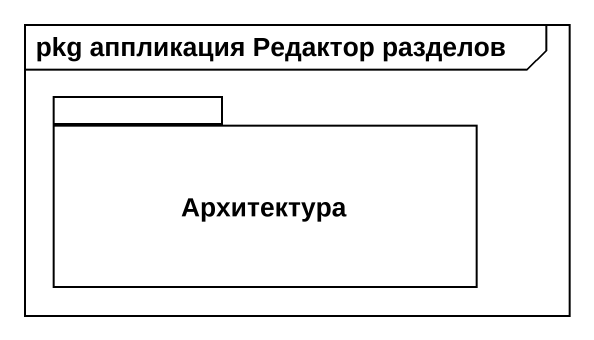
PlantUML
@startuml
mainframe pkg аппликация Редактор разделов
package Архитектура {
}
@enduml
